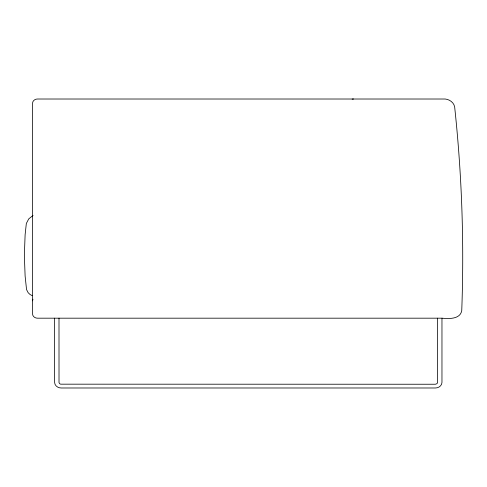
<?xml version="1.0" encoding="UTF-8"?>
<svg xmlns="http://www.w3.org/2000/svg" width="487" height="487" viewBox="0 0 487 487"><rect width="100%" height="100%" fill="white"/><g stroke="black" fill="none" stroke-linecap="round" stroke-linejoin="round"><path stroke-width="0.73" d="M437.582 318.181L437.563 382.612L436.942 383.695L435.39 384.243L60.625 384.176L59.639 383.695L59.018 382.612L59 318.181M32.568 300.82L32.946 299.207M33.061 215.443L28.757 218.876L26.335 223.466L25.117 234.716L24.35 255.371L25.117 276.032L26.542 289.558L28.167 292.724L29.981 294.434L32.239 295.706M352.144 99.117L353.507 99.013M442.068 318.181C448.594 318.839 460.3 319.435 461.749 310.548C464.245 242.593 461.901 174.462 454.645 106.842C453.799 102.422 449.507 99.433 445.203 99.013L37.493 99.013C35.137 98.946 32.574 100.706 32.568 103.22L32.568 313.969C32.574 316.489 35.137 318.242 37.493 318.181L441.965 318.181L441.965 382.368C441.959 385.728 438.537 388.072 435.39 387.987L61.192 387.987C58.044 388.072 54.629 385.728 54.617 382.368L54.617 318.181"/></g></svg>
